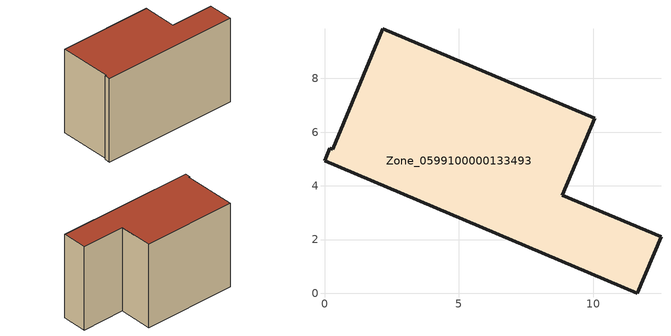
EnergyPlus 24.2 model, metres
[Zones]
Zone_0599100000133493
 floor ground (C_G): 0.31,5.37 2.18,9.85 10.05,6.52 8.85,3.66 12.53,2.11 11.64,0 0,4.94 0.2,5.41 z0
 wall outside (C_F): 11.64,0 12.53,2.11 8.85,3.66 10.05,6.52 2.18,9.85 0.31,5.37 0.2,5.41 0,4.94 11.64,0 z0:7.88
 roof outside (C_R): 10.05,6.52 2.18,9.85 0.31,5.37 0.2,5.41 0,4.94 11.64,0 12.53,2.11 8.85,3.66 z7.88
[BUILDING]
Pand.0599100000133493: North Axis=0; Terrain=City; Loads Convergence Tolerance Value=0.04; Temperature Convergence Tolerance Value=0.4; Solar Distribution=FullExterior; Maximum Number of Warmup Days=25; Minimum Number of Warmup Days=1
[Site:Location]
Rotterdam.The.Hague.AP_ZH_NLD Design_Conditions: Latitude=51.96; Longitude=4.45; Time Zone=1; Elevation=-4.5
[SITE:GROUNDTEMPERATURE:BUILDINGSURFACE]
18, 18, 18, 18, 18, 18, 18, 18, 18, 18, 18, 18
[MATERIAL] Thermal Absorptance=0.9; Solar Absorptance=0.7; Visible Absorptance=0.7
Name | Roughness | Thickness | Conductivity | Density | Specific Heat
G.TI.1975-1991 | MediumSmooth | 0.15 | 0.288461 | 540 | 1210
F.TI.1975-1991 | Rough | 0.3 | 0.230769 | 1920 | 840
R.TI.1975-1991 | MediumRough | 0.2 | 0.153846 | 1500 | 1000
[CONSTRUCTION]
C_G: G.TI.1975-1991
C_F: F.TI.1975-1991
C_R: R.TI.1975-1991
[ZONE]
Zone_0599100000133493: Type=1; Multiplier=1; Ceiling Height=Autocalculate; Volume=Autocalculate; Floor Area=autocalculate; Part of Total Floor Area=Yes
[ZONEINFILTRATION:DESIGNFLOWRATE]
Infil_Zone_0599100000133493: Zone or ZoneList or Space or SpaceList=Zone_0599100000133493; Schedule=AlwaysOn; Design Flow Rate Calculation Method=Flow/Area; Flow Rate per Floor Area=0.003; Constant Term Coefficient=1; Temperature Term Coefficient=0; Velocity Term Coefficient=0; Velocity Squared Term Coefficient=0
[HVACTEMPLATE:ZONE:IDEALLOADSAIRSYSTEM]
Zone_0599100000133493: Maximum Heating Supply Air Temperature=50; Minimum Cooling Supply Air Temperature=13; Maximum Heating Supply Air Humidity Ratio=0.0156; Minimum Cooling Supply Air Humidity Ratio=0.0077; Heating Limit=NoLimit; Cooling Limit=NoLimit; Dehumidification Control Type=ConstantSensibleHeatRatio; Cooling Sensible Heat Ratio=0.7; Dehumidification Setpoint=60; Humidification Control Type=None; Humidification Setpoint=30; Outdoor Air Method=None; Outdoor Air Flow Rate per Person=0.00944; Outdoor Air Flow Rate per Zone Floor Area=0; Outdoor Air Flow Rate per Zone=0; Demand Controlled Ventilation Type=None; Outdoor Air Economizer Type=NoEconomizer; Heat Recovery Type=None; Sensible Heat Recovery Effectiveness=0.7; Latent Heat Recovery Effectiveness=0.65
[ZONECONTROL:THERMOSTAT]
ThermostatControl_Zone_0599100000133493: Zone or ZoneList=Zone_0599100000133493; Control Type Schedule=DualSetpointControlType; Control 1=Thermostat_Zone_0599100000133493; Temperature Difference Between Cutout And Setpoint=0
[THERMOSTATSETPOINT:DUALSETPOINT]
Thermostat_Zone_0599100000133493: Heating Setpoint Temperature Schedule=HeatingSetpoint_Zone_0599100000133493; Cooling Setpoint Temperature Schedule=CoolingSetpoint_Zone_0599100000133493
[SCHEDULE:COMPACT]
HeatingSetpoint_Zone_0599100000133493: Through: 12/31, For: AllDays, Until: 24:00, 21
CoolingSetpoint_Zone_0599100000133493: Through: 12/31, For: AllDays, Until: 24:00, 24
DualSetpointControlType: Through: 12/31, For: AllDays, Until: 24:00, 4
AlwaysOn: Through: 12/31, For: AllDays, Until: 24:00, 1
